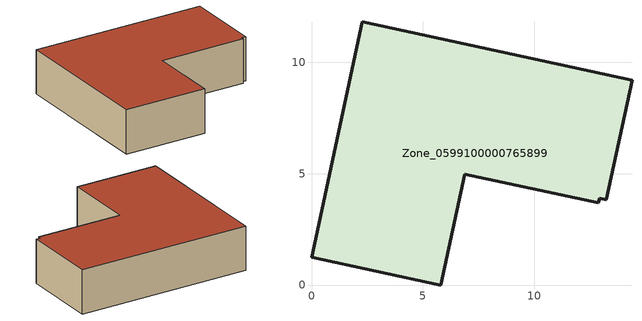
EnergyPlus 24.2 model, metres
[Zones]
Zone_0599100000765899
 floor ground (C_G): 0,1.25 2.27,11.81 14.39,9.2 13.23,3.83 12.93,3.9 12.87,3.7 6.88,4.98 5.8,0 z0
 wall outside (C_F): 2.27,11.81 0,1.25 5.8,0 6.88,4.98 12.87,3.7 12.93,3.9 13.23,3.83 14.39,9.2 2.27,11.81 z0:3.12
 roof outside (C_R): 13.23,3.83 14.39,9.2 2.27,11.81 0,1.25 5.8,0 6.88,4.98 12.87,3.7 12.93,3.9 z3.12
[BUILDING]
Pand.0599100000765899: North Axis=0; Terrain=City; Loads Convergence Tolerance Value=0.04; Temperature Convergence Tolerance Value=0.4; Solar Distribution=FullExterior; Maximum Number of Warmup Days=25; Minimum Number of Warmup Days=1
[Site:Location]
Rotterdam.The.Hague.AP_ZH_NLD Design_Conditions: Latitude=51.96; Longitude=4.45; Time Zone=1; Elevation=-4.5
[SITE:GROUNDTEMPERATURE:BUILDINGSURFACE]
18, 18, 18, 18, 18, 18, 18, 18, 18, 18, 18, 18
[MATERIAL] Thermal Absorptance=0.9; Solar Absorptance=0.7; Visible Absorptance=0.7
Name | Roughness | Thickness | Conductivity | Density | Specific Heat
G.TI.1975-1991 | MediumSmooth | 0.15 | 0.288461 | 540 | 1210
F.TI.1975-1991 | Rough | 0.3 | 0.230769 | 1920 | 840
R.TI.1975-1991 | MediumRough | 0.2 | 0.153846 | 1500 | 1000
[CONSTRUCTION]
C_G: G.TI.1975-1991
C_F: F.TI.1975-1991
C_R: R.TI.1975-1991
[ZONE]
Zone_0599100000765899: Type=1; Multiplier=1; Ceiling Height=Autocalculate; Volume=Autocalculate; Floor Area=autocalculate; Part of Total Floor Area=Yes
[ZONEINFILTRATION:DESIGNFLOWRATE]
Infil_Zone_0599100000765899: Zone or ZoneList or Space or SpaceList=Zone_0599100000765899; Schedule=AlwaysOn; Design Flow Rate Calculation Method=Flow/Area; Flow Rate per Floor Area=0.003; Constant Term Coefficient=1; Temperature Term Coefficient=0; Velocity Term Coefficient=0; Velocity Squared Term Coefficient=0
[HVACTEMPLATE:ZONE:IDEALLOADSAIRSYSTEM]
Zone_0599100000765899: Maximum Heating Supply Air Temperature=50; Minimum Cooling Supply Air Temperature=13; Maximum Heating Supply Air Humidity Ratio=0.0156; Minimum Cooling Supply Air Humidity Ratio=0.0077; Heating Limit=NoLimit; Cooling Limit=NoLimit; Dehumidification Control Type=ConstantSensibleHeatRatio; Cooling Sensible Heat Ratio=0.7; Dehumidification Setpoint=60; Humidification Control Type=None; Humidification Setpoint=30; Outdoor Air Method=None; Outdoor Air Flow Rate per Person=0.00944; Outdoor Air Flow Rate per Zone Floor Area=0; Outdoor Air Flow Rate per Zone=0; Demand Controlled Ventilation Type=None; Outdoor Air Economizer Type=NoEconomizer; Heat Recovery Type=None; Sensible Heat Recovery Effectiveness=0.7; Latent Heat Recovery Effectiveness=0.65
[ZONECONTROL:THERMOSTAT]
ThermostatControl_Zone_0599100000765899: Zone or ZoneList=Zone_0599100000765899; Control Type Schedule=DualSetpointControlType; Control 1=Thermostat_Zone_0599100000765899; Temperature Difference Between Cutout And Setpoint=0
[THERMOSTATSETPOINT:DUALSETPOINT]
Thermostat_Zone_0599100000765899: Heating Setpoint Temperature Schedule=HeatingSetpoint_Zone_0599100000765899; Cooling Setpoint Temperature Schedule=CoolingSetpoint_Zone_0599100000765899
[SCHEDULE:COMPACT]
HeatingSetpoint_Zone_0599100000765899: Through: 12/31, For: AllDays, Until: 24:00, 21
CoolingSetpoint_Zone_0599100000765899: Through: 12/31, For: AllDays, Until: 24:00, 24
DualSetpointControlType: Through: 12/31, For: AllDays, Until: 24:00, 4
AlwaysOn: Through: 12/31, For: AllDays, Until: 24:00, 1
